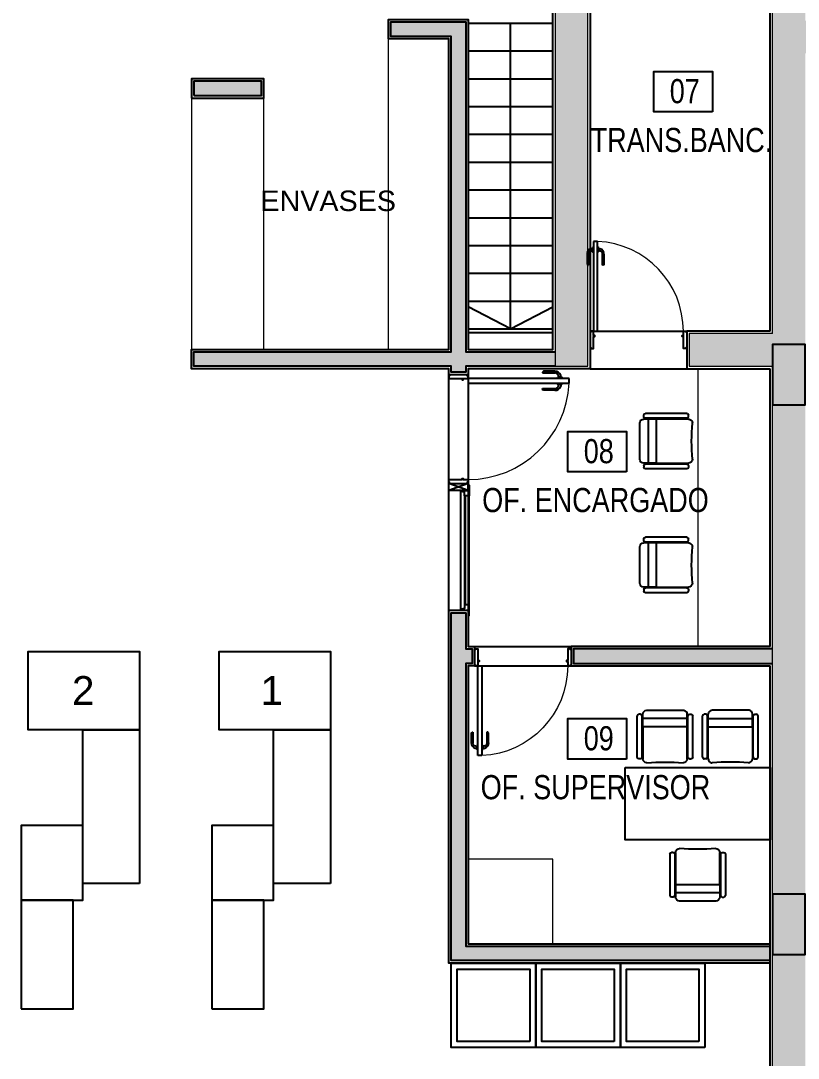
# Model space of a CAD drawing. Header units: inches. Extents: x -309 to 190, y -1585 to -1350.
# Drawn here: x -213.11 to -206.68, y -1384.9 to -1376.31 of the extents above; entities that cross this region are included whole.
import ezdxf
from ezdxf.enums import TextEntityAlignment as Align

# ---------------------------------------------------------------- set-up
doc = ezdxf.new("R2010")
doc.units = ezdxf.units.IN
doc.header["$MEASUREMENT"] = 0
doc.linetypes.add('DASHED2', pattern=[0.375, 0.25, -0.125])
doc.layers.get('0').update_dxf_attribs({"color": 9, "linetype": 'CONTINUOUS'})
for name, color, linetype in [('01', 9, 'CONTINUOUS'), ('10-TEXTO', 9, 'CONTINUOUS'), ('11-LOCALES', 9, 'CONTINUOUS'), ('CARP', 9, 'CONTINUOUS'), ('CO-carpinterias', 9, 'CONTINUOUS'), ('color gris', 9, 'CONTINUOUS'), ('EQUIP', 9, 'CONTINUOUS'), ('estructura', 9, 'CONTINUOUS'), ('gondola hach', 9, 'CONTINUOUS'), ('LADRILLO HUECO 12', 9, 'CONTINUOUS'), ('proyeccion', 9, 'CONTINUOUS'), ('REVOQUE', 9, 'CONTINUOUS')]:
    doc.layers.add(name, color=color, linetype=linetype)
for name, color, linetype, lineweight in [('LOGO SOMBRA', 9, 'CONTINUOUS', 18), ('MURO 27', 9, 'CONTINUOUS', 9), ('None', 9, 'CONTINUOUS', 5)]:
    doc.layers.add(name, color=color, linetype=linetype, lineweight=lineweight)
doc.styles.add('ARIAL', font='arial.ttf', dxfattribs={"height": 0.225})
doc.styles.add('ROMANS', font='arial.ttf')

# ---------------------------------------------------------------- blocks, each defined once
blk = doc.blocks.new('szdf')
at = {"layer": 'CARP', "linetype": 'Continuous'}
for p, q in [((0.836, 0), (0, 0)), ((0, 0), (0, -0.0368)), ((0.6229, 0.0602), (0.616, 0.0544)), ((0.616, 0.0544), (0.616, 0.0464)), ((0.616, 0.0464), (0.7176, 0.0464)), ((0.7176, 0.0602), (0.6229, 0.0602)), ((0.7325, 0), (0.7405, 0.0087)), ((0.7786, 0.0087), (0.7405, 0.0087)), ((0.7425, 0.0103), (0.7425, 0.0087)), ((0.7425, 0.0103), (0.7759, 0.0103)), ((0.7485, 0.0206), (0.7485, 0.0103)), ((0.7485, 0.0103), (0.7681, 0.0103)), ((0.7681, 0.0103), (0.7681, 0.0246)), ((0.7759, 0.0103), (0.7759, 0.0087)), ((0.7866, 0), (0.7786, 0.0087)), ((0.836, -0.0368), (0.836, 0)), ((0, -0.0368), (0.836, -0.0368)), ((0.616, -0.0912), (0.616, -0.0832)), ((0.616, -0.0832), (0.7176, -0.0832)), ((0.7325, -0.0368), (0.7405, -0.0455)), ((0.7786, -0.0455), (0.7405, -0.0455)), ((0.7425, -0.0471), (0.7425, -0.0455)), ((0.7425, -0.0471), (0.7759, -0.0471)), ((0.7485, -0.0574), (0.7485, -0.0471)), ((0.7485, -0.0471), (0.7681, -0.0471)), ((0.7681, -0.0471), (0.7681, -0.0614)), ((0.7759, -0.0471), (0.7759, -0.0455)), ((0.7866, -0.0368), (0.7786, -0.0455)), ((0.6229, -0.097), (0.616, -0.0912)), ((0.7176, -0.097), (0.6229, -0.097))]:
    blk.add_line(p, q, dxfattribs=at)
for points in [[(-0.153, 0.032), (-0.153, 0.022), (-0.16, 0.022), (-0.16, 0), (-0.05, 0), (-0.05, -0.0104), (-0.04, -0.0104), (-0.04, 0), (0, 0), (0, 0.022), (-0.007, 0.022), (-0.007, 0.032)], [(-0.153, -0.868), (-0.153, -0.858), (-0.16, -0.858), (-0.16, -0.836), (-0.05, -0.836), (-0.05, -0.8256), (-0.04, -0.8256), (-0.04, -0.836), (0, -0.836), (0, -0.858), (-0.007, -0.858), (-0.007, -0.868)]]:
    blk.add_lwpolyline(points, dxfattribs=at)
for centre, radius, start, end in [((0.72, 0.0099), 0.0503, 16.97517, 92.70331), ((0.7198, 0.0176), 0.0289, 5.97957, 94.34235), ((0.7198, -0.0544), 0.0289, 265.65765, 354.02043), ((0.72, -0.0467), 0.0503, 267.29669, 343.02483)]:
    blk.add_arc(centre, radius, start, end, dxfattribs=at)
at = {"layer": 'CARP', "linetype": 'Continuous', "lineweight": 5}
blk.add_arc((-0.0005, 0.0013), 0.8373, 270.0313, 357.391, dxfattribs=at)
blk = doc.blocks.new('NLOCAL')
blk.add_lwpolyline([(-0.304, 0), (0.304, 0), (0.304, 0.419), (-0.304, 0.419)], close=True)
at = {"style": 'ROMANS', "width": 0.8, "flags": 1}
blk.add_attdef('SECTOR', text='', height=0.25, dxfattribs=at).set_placement((-0.006, 0.634), align=Align.MIDDLE)
at = {"style": 'ROMANS', "width": 0.8}
for tag, p in [('NUMERO', (0.006, 0.206)), ('DENOMINACION', (0.018, -0.291))]:
    blk.add_attdef(tag, text='', height=0.25, dxfattribs=at).set_placement(p, align=Align.MIDDLE)
blk = doc.blocks.new('SILLA-P8')
for p, q in [((-0.345, 0.55), (-0.345, 0.035)), ((-0.305, 0.57), (-0.325, 0.57)), ((-0.285, 0.55), (-0.285, 0.035)), ((-0.275, 0.17), (-0.275, 0.57)), ((0.275, 0.57), (0.275, 0.17)), ((0.285, 0.55), (0.285, 0.035)), ((0.305, 0.57), (0.325, 0.57)), ((0.345, 0.55), (0.345, 0.035)), ((0.275, 0.17), (-0.275, 0.17)), ((-0.275, 0.17), (-0.275, 0.07)), ((0.275, 0.17), (0.275, 0.07)), ((-0.305, 0.015), (-0.325, 0.015)), ((0.275, 0.07), (-0.275, 0.07)), ((-0.275, 0.07), (-0.275, 0.015)), ((0.275, 0.07), (0.275, 0.015)), ((0.305, 0.015), (0.325, 0.015)), ((-0.225, -0.035), (0.225, -0.035))]:
    blk.add_line(p, q)
for centre, radius, start, end in [((-0.325, 0.55), 0.02, 90, 180), ((-0.305, 0.55), 0.02, 0, 90), ((-0.225, 0.57), 0.05, 90, 180), ((0, 3.504), 2.893, 265.539, 274.461), ((0.225, 0.57), 0.05, 0, 90), ((0.305, 0.55), 0.02, 90, 180), ((0.325, 0.55), 0.02, 0, 90), ((-0.325, 0.035), 0.02, 180, 270), ((-0.305, 0.035), 0.02, 270, 0), ((-0.225, 0.015), 0.05, 180, 270), ((0.225, 0.015), 0.05, 270, 0), ((0.305, 0.035), 0.02, 180, 270), ((0.325, 0.035), 0.02, 270, 0)]:
    blk.add_arc(centre, radius, start, end)

msp = doc.modelspace()

# ---------------------------------------------------------------- hatches: boundary and pattern name
at = {"layer": 'color gris'}
h = msp.add_hatch(color=256, dxfattribs=at)
h.paths.add_polyline_path([(-234.3518, -1419.3882), (-234.6018, -1419.3882), (-234.6018, -1419.1182), (-234.1018, -1419.1182), (-234.1018, -1419.3882)])
h.paths.add_polyline_path([(-234.6018, -1413.2882), (-234.6018, -1413.0382), (-234.3318, -1413.0382), (-234.3318, -1413.5382), (-234.6018, -1413.5382)])
h.paths.add_polyline_path([(-234.6018, -1407.3882), (-234.6018, -1407.1382), (-234.3318, -1407.1382), (-234.3318, -1407.6382), (-234.6018, -1407.6382)])
h.paths.add_polyline_path([(-234.6018, -1401.4882), (-234.6018, -1401.2382), (-234.3318, -1401.2382), (-234.3318, -1401.7382), (-234.6018, -1401.7382)])
h.paths.add_polyline_path([(-234.6018, -1395.5882), (-234.6018, -1395.3382), (-234.3318, -1395.3382), (-234.3318, -1395.8382), (-234.6018, -1395.8382)])
h.paths.add_polyline_path([(-234.6018, -1389.6882), (-234.6018, -1389.4382), (-234.3318, -1389.4382), (-234.3318, -1389.9382), (-234.6018, -1389.9382)])
h.paths.add_polyline_path([(-234.3518, -1379.1082), (-234.6018, -1379.1082), (-234.6018, -1379.3782), (-234.0419, -1379.3782), (-234.0419, -1379.1082)])
h.paths.add_polyline_path([(-234.6018, -1383.7882), (-234.6018, -1383.5382), (-234.3318, -1383.5382), (-234.3318, -1384.0382), (-234.6018, -1384.0382)])
h.paths.add_polyline_path([(-199.2985, -1406.2982), (-199.2985, -1406.0482), (-199.0285, -1406.0482), (-199.0285, -1406.5482), (-199.2985, -1406.5482)])
h.paths.add_polyline_path([(-181.3218, -1419.1182), (-181.0518, -1419.1182), (-181.0518, -1419.3882), (-181.3218, -1419.3882)])
h.paths.add_polyline_path([(-206.6218, -1375.5582), (-206.6218, -1375.3082), (-206.8918, -1375.3082), (-206.8918, -1375.9682), (-206.6218, -1375.9682)])
h.paths.add_polyline_path([(-191.7851, -1379.3584), (-192.2851, -1379.3584), (-192.2851, -1379.1382), (-192.2261, -1378.943), (-191.707, -1379.0999)])
h.paths.add_polyline_path([(-184.2118, -1381.3667), (-184.5775, -1381.2561), (-184.6557, -1381.5145), (-184.4818, -1381.5671), (-184.4818, -1381.8667), (-184.2118, -1381.8667)])
h.paths.add_polyline_path([(-184.7118, -1395.5882), (-184.7118, -1395.4882), (-184.2118, -1395.4882), (-184.2118, -1395.6882), (-184.7118, -1395.6882)])
h.paths.add_polyline_path([(-184.7118, -1389.6882), (-184.7118, -1389.5882), (-184.2118, -1389.5882), (-184.2118, -1389.7882), (-184.7118, -1389.7882)])
h.paths.add_polyline_path([(-184.7118, -1383.7882), (-184.7118, -1383.6882), (-184.2118, -1383.6882), (-184.2118, -1383.8882), (-184.7118, -1383.8882)])
h.paths.add_polyline_path([(-203.9892, -1375.3855), (-204.2285, -1375.3131), (-204.3067, -1375.5715), (-203.8281, -1375.7163), (-203.7499, -1375.4578)])
h.paths.add_polyline_path([(-206.5818, -1395.5882), (-206.5818, -1395.4882), (-206.0818, -1395.4882), (-206.0818, -1395.6882), (-206.5818, -1395.6882)])
h.paths.add_polyline_path([(-184.2118, -1410.4082), (-184.2118, -1410.6582), (-184.4818, -1410.6582), (-184.4818, -1410.1582), (-184.2118, -1410.1582)])
h.paths.add_polyline_path([(-191.7652, -1410.3882), (-192.0152, -1410.3882), (-192.0152, -1410.6582), (-191.5152, -1410.6582), (-191.5152, -1410.3882)])
h.paths.add_polyline_path([(-199.0485, -1410.3882), (-199.2985, -1410.3882), (-199.2985, -1410.6582), (-198.7985, -1410.6582), (-198.7985, -1410.3882)])
h.paths.add_polyline_path([(-184.4818, -1401.4882), (-184.4818, -1401.2382), (-184.2118, -1401.2382), (-184.2118, -1401.7382), (-184.4818, -1401.7382)])
h.paths.add_polyline_path([(-191.7652, -1401.2382), (-192.0152, -1401.2382), (-192.0152, -1401.5082), (-191.5152, -1401.5082), (-191.5152, -1401.2382)])
h.paths.add_polyline_path([(-199.0485, -1401.2382), (-199.2985, -1401.2382), (-199.2985, -1401.5082), (-198.7985, -1401.5082), (-198.7985, -1401.2382)])
h.paths.add_polyline_path([(-191.7652, -1419.1182), (-192.0152, -1419.1182), (-192.0152, -1419.3882), (-191.5152, -1419.3882), (-191.5152, -1419.1182)])
h.paths.add_polyline_path([(-199.0485, -1419.1182), (-199.2985, -1419.1182), (-199.2985, -1419.3882), (-198.7985, -1419.3882), (-198.7985, -1419.1182)])
h.paths.add_polyline_path([(-184.2118, -1419.3882), (-184.2118, -1419.1182), (-184.7118, -1419.1182), (-184.7118, -1419.3882)])
h.paths.add_polyline_path([(-206.3318, -1419.1182), (-206.5818, -1419.1182), (-206.5818, -1419.3882), (-206.0818, -1419.3882), (-206.0818, -1419.1182)])
h.paths.add_polyline_path([(-206.8718, -1419.1182), (-207.1218, -1419.1182), (-207.1218, -1419.3882), (-206.6218, -1419.3882), (-206.6218, -1419.1182)])
h.paths.add_polyline_path([(-206.5818, -1379.2382), (-206.5818, -1379.1382), (-206.0818, -1379.1382), (-206.0818, -1379.3382), (-206.5818, -1379.3382)])
h.paths.add_polyline_path([(-206.5818, -1413.2882), (-206.5818, -1413.0382), (-206.3118, -1413.0382), (-206.3118, -1413.5382), (-206.5818, -1413.5382)])
h.paths.add_polyline_path([(-206.6218, -1413.2882), (-206.6218, -1413.0382), (-206.8918, -1413.0382), (-206.8918, -1413.5382), (-206.6218, -1413.5382)])
h.paths.add_polyline_path([(-206.5818, -1407.3882), (-206.5818, -1407.1382), (-206.3118, -1407.1382), (-206.3118, -1407.6382), (-206.5818, -1407.6382)])
h.paths.add_polyline_path([(-206.6218, -1407.3882), (-206.6218, -1407.1382), (-206.8918, -1407.1382), (-206.8918, -1407.6382), (-206.6218, -1407.6382)])
h.paths.add_polyline_path([(-206.5818, -1401.4882), (-206.5818, -1401.2382), (-206.3118, -1401.2382), (-206.3118, -1401.7382), (-206.5818, -1401.7382)])
h.paths.add_polyline_path([(-206.6218, -1401.4882), (-206.6218, -1401.2382), (-206.8918, -1401.2382), (-206.8918, -1401.7382), (-206.6218, -1401.7382)])
h.paths.add_polyline_path([(-206.6218, -1395.5882), (-206.6218, -1395.3382), (-206.8918, -1395.3382), (-206.8918, -1395.8382), (-206.6218, -1395.8382)])
h.paths.add_polyline_path([(-206.5818, -1389.6882), (-206.5818, -1389.5882), (-206.0818, -1389.5882), (-206.0818, -1389.7882), (-206.5818, -1389.7882)])
h.paths.add_polyline_path([(-206.6218, -1389.6882), (-206.6218, -1389.4382), (-206.8918, -1389.4382), (-206.8918, -1389.9382), (-206.6218, -1389.9382)])
h.paths.add_polyline_path([(-211.4118, -1375.6182), (-211.4118, -1375.3082), (-211.6818, -1375.3082), (-211.6818, -1375.9682), (-211.4118, -1375.9682)])
h.paths.add_polyline_path([(-206.5818, -1383.7882), (-206.5818, -1383.6882), (-206.0818, -1383.6882), (-206.0818, -1383.8882), (-206.5818, -1383.8882)])
h.paths.add_polyline_path([(-206.6218, -1383.7882), (-206.6218, -1383.5382), (-206.8918, -1383.5382), (-206.8918, -1384.0382), (-206.6218, -1384.0382)])
h.paths.add_polyline_path([(-206.6218, -1379.2382), (-206.6218, -1378.9882), (-206.8918, -1378.9882), (-206.8918, -1379.4882), (-206.6218, -1379.4882)])
at = {"layer": 'LADRILLO HUECO 12'}
h = msp.add_hatch(color=256, dxfattribs=at)
h.paths.add_polyline_path([(-209.4318, -1376.3182), (-210.0518, -1376.3182), (-210.0518, -1376.4382), (-209.5518, -1376.4382), (-209.5518, -1379.0482), (-211.6818, -1379.0482), (-211.6818, -1379.1682), (-209.5518, -1379.1682), (-209.5518, -1379.2182), (-209.4318, -1379.2182), (-209.4318, -1379.1682), (-208.6918, -1379.1682), (-208.6918, -1379.0482), (-209.4318, -1379.0482)])
h.paths.add_polyline_path([(-209.4318, -1381.2082), (-209.5518, -1381.2082), (-209.5518, -1383.7882), (-209.4318, -1383.7882), (-209.4318, -1381.6282), (-209.3789, -1381.6282), (-209.3789, -1381.5082), (-209.4318, -1381.5082)])
h.paths.add_polyline_path([(-206.8918, -1381.5082), (-208.5389, -1381.5082), (-208.5389, -1381.6282), (-206.8918, -1381.6282)])
h.paths.add_polyline_path([(-206.9118, -1383.9682), (-209.4318, -1383.9682), (-209.4318, -1383.7882), (-209.5518, -1383.7882), (-209.5518, -1384.0882), (-206.9118, -1384.0882)])
msp.add_hatch(color=256, dxfattribs=at).paths.add_polyline_path([(-211.1218, -1376.8082), (-211.6818, -1376.8082), (-211.6818, -1376.9282), (-211.1218, -1376.9282)])
at = {"layer": 'MURO 27'}
h = msp.add_hatch(color=256, dxfattribs=at)
h.paths.add_polyline_path([(-206.8918, -1375.3082), (-211.4118, -1375.3082), (-211.4118, -1375.5782), (-208.6918, -1375.5782), (-208.6918, -1379.1682), (-208.4218, -1379.1682), (-208.4218, -1375.5782), (-206.8918, -1375.5782)])
h.paths.add_polyline_path([(-204.0482, -1375.6497), (-204.3067, -1375.5715), (-204.5294, -1376.3082), (-206.1218, -1376.3082), (-206.1218, -1375.3082), (-206.6218, -1375.3082), (-206.6218, -1375.5782), (-206.3918, -1375.5782), (-206.3918, -1376.3082), (-206.6218, -1376.3082), (-206.6218, -1375.9682), (-206.8918, -1375.9682), (-206.8918, -1378.8982), (-207.5818, -1378.8982), (-207.5818, -1379.1682), (-206.8918, -1379.1682), (-206.8918, -1378.9882), (-206.6218, -1378.9882), (-206.6218, -1376.5782), (-204.329, -1376.5782)])
h.paths.add_polyline_path([(-203.7499, -1375.4578), (-203.8281, -1375.7163), (-192.2851, -1379.2072), (-192.2851, -1379.1382), (-192.2261, -1378.943)])
h.paths.add_polyline_path([(-191.707, -1379.0999), (-191.7851, -1379.3584), (-184.6557, -1381.5145), (-184.5775, -1381.2561)])
h.paths.add_polyline_path([(-184.2118, -1381.8667), (-184.4818, -1381.8667), (-184.4818, -1383.6882), (-184.2118, -1383.6882)])
h.paths.add_polyline_path([(-184.2118, -1383.8882), (-184.4818, -1383.8882), (-184.4818, -1389.5882), (-184.2118, -1389.5882)])
h.paths.add_polyline_path([(-184.2118, -1389.7882), (-184.4818, -1389.7882), (-184.4818, -1395.4882), (-184.2118, -1395.4882)])
h.paths.add_polyline_path([(-184.2118, -1395.6882), (-184.4818, -1395.6882), (-184.4818, -1398.7382), (-184.2118, -1398.7382)])
h.paths.add_polyline_path([(-184.2118, -1399.9782), (-184.4818, -1399.9782), (-184.4818, -1401.2382), (-184.2118, -1401.2382)])
h.paths.add_polyline_path([(-184.2118, -1413.5382), (-184.4818, -1413.5382), (-184.4818, -1419.1182), (-184.2118, -1419.1182)])
h.paths.add_polyline_path([(-184.2118, -1410.6582), (-184.4818, -1410.6582), (-184.4818, -1410.8982), (-184.2118, -1410.8982)])
h.paths.add_polyline_path([(-199.2985, -1419.1182), (-206.0818, -1419.1182), (-206.0818, -1419.3882), (-199.2985, -1419.3882)])
h.paths.add_polyline_path([(-207.1218, -1419.1182), (-234.1018, -1419.1182), (-234.1018, -1419.3882), (-207.1218, -1419.3882)])
h.paths.add_polyline_path([(-192.0152, -1419.1182), (-198.7985, -1419.1182), (-198.7985, -1419.3882), (-192.0152, -1419.3882)])
h.paths.add_polyline_path([(-184.7118, -1419.1182), (-191.5152, -1419.1182), (-191.5152, -1419.3882), (-184.7118, -1419.3882)])
h.paths.add_polyline_path([(-234.3318, -1413.5382), (-234.6018, -1413.5382), (-234.6018, -1419.1182), (-234.3318, -1419.1182)])
h.paths.add_polyline_path([(-234.3318, -1407.6382), (-234.6018, -1407.6382), (-234.6018, -1413.0382), (-234.3318, -1413.0382)])
h.paths.add_polyline_path([(-234.3318, -1401.7382), (-234.6018, -1401.7382), (-234.6018, -1407.1382), (-234.3318, -1407.1382)])
h.paths.add_polyline_path([(-234.3318, -1398.0282), (-234.6018, -1398.0282), (-234.6018, -1401.2382), (-234.3318, -1401.2382)])
h.paths.add_polyline_path([(-234.3318, -1384.0382), (-234.6018, -1384.0382), (-234.6018, -1389.4382), (-234.3318, -1389.4382)])
h.paths.add_polyline_path([(-234.3318, -1389.9382), (-234.6018, -1389.9382), (-234.6018, -1395.3382), (-234.3318, -1395.3382)])
h.paths.add_polyline_path([(-234.3318, -1379.3782), (-234.6018, -1379.3782), (-234.6018, -1382.0482), (-234.3318, -1382.0482)])
h.paths.add_polyline_path([(-234.3318, -1382.5882), (-234.6018, -1382.5882), (-234.6018, -1383.5382), (-234.3318, -1383.5382)])
h.paths.add_polyline_path([(-206.6218, -1389.9382), (-206.8918, -1389.9382), (-206.8918, -1395.3382), (-206.6218, -1395.3382)])
h.paths.add_polyline_path([(-206.6218, -1384.0382), (-206.8918, -1384.0382), (-206.8918, -1389.4382), (-206.6218, -1389.4382)])
h.paths.add_polyline_path([(-206.6218, -1379.4882), (-206.8918, -1379.4882), (-206.8918, -1383.5382), (-206.6218, -1383.5382)])
h.paths.add_polyline_path([(-206.6218, -1398.0282), (-206.8918, -1398.0282), (-206.8918, -1401.2382), (-206.6218, -1401.2382)])
h.paths.add_polyline_path([(-206.6218, -1401.7382), (-206.8918, -1401.7382), (-206.8918, -1407.1382), (-206.6218, -1407.1382)])
h.paths.add_polyline_path([(-206.6218, -1407.6382), (-206.8918, -1407.6382), (-206.8918, -1407.7482), (-206.6218, -1407.7482)])

# ---------------------------------------------------------------- linework, layer by layer
for points in [[(-208.4018, -1378.8782), (-207.6018, -1378.8782)], [(-208.4018, -1379.1882), (-207.6018, -1379.1882)], [(-209.3589, -1381.4882), (-208.5589, -1381.4882)], [(-209.3589, -1381.6482), (-208.5589, -1381.6482)]]:
    msp.add_lwpolyline(points)
at = {"layer": '01', "ltscale": 0.5}
for p, q in [((-209.4118, -1376.3282), (-208.7118, -1376.3282)), ((-209.4118, -1376.5582), (-208.7118, -1376.5582)), ((-209.4118, -1376.7882), (-208.7118, -1376.7882)), ((-209.4118, -1377.0182), (-208.7118, -1377.0182)), ((-209.4118, -1377.2482), (-208.7118, -1377.2482)), ((-209.4118, -1377.4782), (-208.7118, -1377.4782)), ((-209.4118, -1377.7082), (-208.7118, -1377.7082)), ((-209.4118, -1377.9382), (-208.7118, -1377.9382)), ((-209.4118, -1378.1682), (-208.7118, -1378.1682)), ((-209.4118, -1378.3982), (-208.7118, -1378.3982)), ((-209.4118, -1378.6282), (-208.7118, -1378.6282)), ((-209.4118, -1378.8582), (-208.7118, -1378.8582))]:
    msp.add_line(p, q, dxfattribs=at)
at = {"layer": 'CARP'}
for p, q in [((-209.5718, -1381.1882), (-209.5718, -1379.2382)), ((-209.4118, -1379.2382), (-209.4118, -1381.1882)), ((-209.4118, -1380.1382), (-209.5718, -1380.1951)), ((-209.4118, -1380.1951), (-209.5718, -1380.1382)), ((-209.4718, -1381.1782, 0), (-209.4718, -1380.2051)), ((-209.4418, -1380.2401), (-209.4418, -1381.1432, 0)), ((-209.4357, -1381.1432), (-209.4357, -1380.2401, 0)), ((-209.408, -1381.1432), (-209.408, -1380.2401, 0)), ((-209.4018, -1381.1432, 0), (-209.4018, -1380.2401, 0))]:
    msp.add_line(p, q, dxfattribs=at)
msp.add_lwpolyline([(-209.4118, -1380.1951), (-209.5718, -1380.1951), (-209.5718, -1380.1382), (-209.4118, -1380.1382)], close=True, dxfattribs=at)
for points in [[(-209.4068, -1380.1501, -0.414214), (-209.4018, -1380.1551), (-209.4018, -1380.2401), (-209.4418, -1380.2401), (-209.4418, -1380.2101), (-209.4718, -1380.2051), (-209.4718, -1380.1951), (-209.4626, -1380.1951), (-209.4118, -1380.1951), (-209.4118, -1380.1501), (-209.4068, -1380.1501)], [(-209.4068, -1381.2332, 0.414214), (-209.4018, -1381.2282), (-209.4018, -1381.1432), (-209.4418, -1381.1432), (-209.4418, -1381.1732), (-209.4718, -1381.1782), (-209.4718, -1381.1882), (-209.4626, -1381.1882), (-209.4118, -1381.1882), (-209.4118, -1381.2332), (-209.4068, -1381.2332)]]:
    msp.add_lwpolyline(points, format="xyb", dxfattribs=at)
at = {"layer": 'CARP', "const_width": 0.004}
msp.add_lwpolyline([(-209.4219, -1381.1432), (-209.4219, -1380.2401)], dxfattribs=at)
at = {"layer": 'CO-carpinterias'}
msp.add_line((-209.4018, -1381.1882), (-209.4018, -1380.1951), dxfattribs=at)
at = {"layer": 'EQUIP'}
for points in [[(-212.1318, -1382.1782), (-213.0518, -1382.1782), (-213.0518, -1381.5282), (-212.1318, -1381.5282)], [(-210.5518, -1382.1782), (-211.4718, -1382.1782), (-211.4718, -1381.5282), (-210.5518, -1381.5282)], [(-212.1318, -1383.4482), (-212.6018, -1383.4482), (-212.6018, -1382.1782), (-212.1318, -1382.1782)], [(-210.5518, -1383.4482), (-211.0218, -1383.4482), (-211.0218, -1382.1782), (-210.5518, -1382.1782)], [(-208.1118, -1382.4882), (-206.9118, -1382.4882), (-206.9118, -1383.0882), (-208.1118, -1383.0882)], [(-212.6018, -1382.9682), (-213.1118, -1382.9682), (-213.1118, -1383.5882), (-212.6018, -1383.5882)], [(-211.0218, -1382.9682), (-211.5318, -1382.9682), (-211.5318, -1383.5882), (-211.0218, -1383.5882)], [(-213.1118, -1384.4882), (-212.6811, -1384.4882), (-212.6811, -1383.5882), (-213.1118, -1383.5882)], [(-211.5318, -1384.4882), (-211.1011, -1384.4882), (-211.1011, -1383.5882), (-211.5318, -1383.5882)], [(-208.8518, -1384.8082), (-209.5518, -1384.8082), (-209.5518, -1384.1082), (-208.8518, -1384.1082)], [(-208.9018, -1384.7582), (-209.5018, -1384.7582), (-209.5018, -1384.1582), (-208.9018, -1384.1582)], [(-208.1518, -1384.8082), (-208.8518, -1384.8082), (-208.8518, -1384.1082), (-208.1518, -1384.1082)], [(-208.2018, -1384.7582), (-208.8018, -1384.7582), (-208.8018, -1384.1582), (-208.2018, -1384.1582)], [(-207.4518, -1384.8082), (-208.1518, -1384.8082), (-208.1518, -1384.1082), (-207.4518, -1384.1082)], [(-207.5018, -1384.7582), (-208.1018, -1384.7582), (-208.1018, -1384.1582), (-207.5018, -1384.1582)]]:
    msp.add_lwpolyline(points, close=True, dxfattribs=at)
at = {"layer": 'estructura'}
for points in [[(-206.6218, -1379.2382), (-206.6218, -1378.9882), (-206.8918, -1378.9882), (-206.8918, -1379.4882), (-206.6218, -1379.4882)], [(-206.6218, -1383.7882), (-206.6218, -1383.5382), (-206.8918, -1383.5382), (-206.8918, -1384.0382), (-206.6218, -1384.0382)]]:
    msp.add_lwpolyline(points, close=True, dxfattribs=at)
at = {"layer": 'gondola hach', "ltscale": 0.5}
for q in [(-209.0618, -1376.3282), (-209.4118, -1378.6775), (-208.7118, -1378.6775)]:
    msp.add_line((-209.0618, -1378.8582), q, dxfattribs=at)
at = {"layer": 'LADRILLO HUECO 12'}
for points in [[(-208.6918, -1379.1682), (-209.4318, -1379.1682), (-209.4318, -1379.2182), (-209.5518, -1379.2182), (-209.5518, -1379.1682), (-211.6818, -1379.1682), (-211.6818, -1379.0482), (-209.5518, -1379.0482), (-209.5518, -1376.4382), (-210.0518, -1376.4382), (-210.0518, -1376.3182), (-209.4318, -1376.3182), (-209.4318, -1379.0482), (-208.6918, -1379.0482)], [(-206.9118, -1384.0882), (-209.5518, -1384.0882), (-209.5518, -1381.2082), (-209.4318, -1381.2082), (-209.4318, -1381.5082), (-209.3789, -1381.5082), (-209.3789, -1381.6282), (-209.4318, -1381.6282), (-209.4318, -1383.9682), (-206.9118, -1383.9682)], [(-206.8918, -1381.5082), (-208.5389, -1381.5082), (-208.5389, -1381.6282), (-206.8918, -1381.6282)]]:
    msp.add_lwpolyline(points, dxfattribs=at)
msp.add_lwpolyline([(-211.6818, -1376.9282), (-211.1218, -1376.9282), (-211.1218, -1376.8082), (-211.6818, -1376.8082)], close=True, dxfattribs=at)
at = {"layer": 'LOGO SOMBRA', "linetype": 'Continuous', "lineweight": 5}
msp.add_line((-210.0718, -1379.0282), (-210.0718, -1376.4582), dxfattribs=at)
at = {"layer": 'LOGO SOMBRA', "linetype": 'Continuous', "lineweight": 5, "flags": 128}
for points in [[(-211.7018, -1379.0282), (-211.1018, -1379.0282), (-211.1018, -1376.9482), (-211.7018, -1376.9482)], [(-207.5118, -1379.1882), (-207.5118, -1381.4882), (-206.9118, -1381.4882), (-206.9118, -1379.1882)], [(-208.7118, -1383.9482), (-208.7118, -1383.2482), (-209.4118, -1383.2482), (-209.4118, -1383.9482)]]:
    msp.add_lwpolyline(points, close=True, dxfattribs=at)
at = {"layer": 'MURO 27'}
for points in [[(-208.6918, -1375.5782), (-208.6918, -1379.1682), (-208.4218, -1379.1682), (-208.4218, -1375.5782)], [(-206.8918, -1378.8982), (-206.8918, -1375.5782), (-208.4218, -1375.5782)], [(-206.8918, -1378.8982), (-207.5818, -1378.8982), (-207.5818, -1379.1682), (-206.8918, -1379.1682)], [(-206.8918, -1395.3382), (-206.8918, -1379.4882)]]:
    msp.add_lwpolyline(points, dxfattribs=at)
at = {"layer": 'proyeccion', "linetype": 'DASHED2', "ltscale": 10}
msp.add_line((-209.4118, -1378.8882), (-208.7118, -1378.8882), dxfattribs=at)
at = {"layer": 'REVOQUE'}
for points in [[(-208.4018, -1375.5982), (-208.4018, -1379.1882), (-209.4118, -1379.1882), (-209.4118, -1379.2382), (-209.5718, -1379.2382), (-209.5718, -1379.1882), (-211.7018, -1379.1882), (-211.7018, -1379.0282), (-209.5718, -1379.0282), (-209.5718, -1376.4582), (-210.0718, -1376.4582), (-210.0718, -1376.2982), (-209.4118, -1376.2982), (-209.4118, -1379.0282), (-208.7118, -1379.0282), (-208.7118, -1375.5982)], [(-206.9118, -1378.8782), (-206.9118, -1375.5982), (-208.4018, -1375.5982)], [(-206.9118, -1378.8782), (-207.6018, -1378.8782), (-207.6018, -1379.1882), (-206.9118, -1379.1882)], [(-206.9118, -1381.4882), (-206.9118, -1379.1882)], [(-206.9118, -1384.1082), (-209.5718, -1384.1082), (-209.5718, -1381.1882), (-209.4118, -1381.1882), (-209.4118, -1381.4882), (-209.3589, -1381.4882), (-209.3589, -1381.6482), (-209.4118, -1381.6482), (-209.4118, -1383.9482), (-206.9118, -1383.9482)], [(-206.9118, -1381.4882), (-208.5589, -1381.4882), (-208.5589, -1381.6482), (-206.9118, -1381.6482)], [(-206.9118, -1395.8582), (-206.9118, -1381.6482)]]:
    msp.add_lwpolyline(points, dxfattribs=at)
msp.add_lwpolyline([(-211.7018, -1376.9482), (-211.1018, -1376.9482), (-211.1018, -1376.7882), (-211.7018, -1376.7882)], close=True, dxfattribs=at)

# ---------------------------------------------------------------- block references
at = {"layer": '11-LOCALES'}
ref = msp.add_blockref('NLOCAL', (-207.6314, -1377.0627), dxfattribs=dict(at, xscale=-0.7999999999999546, yscale=0.7999999999999546, zscale=0.8000000000000003))
ref.add_attrib('DENOMINACION', 'TRANS.BANC.', dxfattribs={"layer": '0', "height": 0.2, "style": 'ROMANS', "width": 0.8}).set_placement((-207.646, -1377.2954), align=Align.MIDDLE)
ref.add_attrib('NUMERO', '07', dxfattribs={"layer": '0', "height": 0.2, "style": 'ROMANS', "width": 0.8}).set_placement((-207.6187, -1376.8907), align=Align.MIDDLE)
ref = msp.add_blockref('NLOCAL', (-208.3431, -1380.0426), dxfattribs=dict(at, xscale=-0.7999999999999546, yscale=0.7999999999999546, zscale=0.8000000000000003))
ref.add_attrib('DENOMINACION', 'OF. ENCARGADO', dxfattribs={"layer": '0', "height": 0.2, "style": 'ROMANS', "width": 0.8}).set_placement((-208.3577, -1380.2753), align=Align.MIDDLE)
ref.add_attrib('NUMERO', '08', dxfattribs={"layer": '0', "height": 0.2, "style": 'ROMANS', "width": 0.8}).set_placement((-208.3303, -1379.8706), align=Align.MIDDLE)
ref = msp.add_blockref('NLOCAL', (-208.3431, -1382.4193), dxfattribs=dict(at, xscale=-0.7999999999999546, yscale=0.7999999999999546, zscale=0.8000000000000003))
ref.add_attrib('DENOMINACION', 'OF. SUPERVISOR', dxfattribs={"layer": '0', "height": 0.2, "style": 'ROMANS', "width": 0.8}).set_placement((-208.3577, -1382.652), align=Align.MIDDLE)
ref.add_attrib('NUMERO', '09', dxfattribs={"layer": '0', "height": 0.2, "style": 'ROMANS', "width": 0.8}).set_placement((-208.3303, -1382.2473), align=Align.MIDDLE)
at = {"layer": 'CARP', "yscale": 0.8888888888887326, "zscale": 0.8888888888887326, "rotation": 90}
for p, xscale in [((-208.3734, -1378.8782), 0.8888888888887326), ((-209.3304, -1381.6482), -0.8888888888887326)]:
    msp.add_blockref('szdf', p, dxfattribs=dict(at, xscale=xscale))
at = {"layer": 'CARP'}
msp.add_blockref('szdf', (-209.4118, -1379.2702), dxfattribs=at)
at = {"layer": 'EQUIP', "yscale": 0.6649999999999637, "zscale": 0.6649999999999637}
for p, xscale, rotation in [((-207.9681, -1379.7882), -0.6649999999999637, 270.000000049373), ((-207.9681, -1380.8132), -0.6649999999999637, 270.000000049373), ((-207.7824, -1382.0383, 0), -0.6649999999999637, 180.000000049373), ((-207.2413, -1382.0383, 0), 0.6649999999999637, 180.0000000000053)]:
    msp.add_blockref('SILLA-P8', p, dxfattribs=dict(at, xscale=xscale, rotation=rotation))
at = {"layer": 'EQUIP', "xscale": -0.6649999999999637, "yscale": 0.6649999999999637, "zscale": 0.6649999999999637}
msp.add_blockref('SILLA-P8', (-207.5118, -1383.5718), dxfattribs=at)

# ---------------------------------------------------------------- texts
at = {"layer": '10-TEXTO', "insert": (-211.2413, -1377.7136), "char_height": 0.17, "width": 1.311748, "attachment_point": 1, "style": 'ROMANS'}
msp.add_mtext('\\pi0.11051;ENVASES', dxfattribs=at)
at = {"layer": 'None', "linetype": 'Continuous', "lineweight": 5, "char_height": 0.2387, "attachment_point": 1, "line_spacing_factor": 0.843168, "style": 'ARIAL'}
for s, insert in [('2', (-212.6901, -1381.7329)), ('1', (-211.1301, -1381.7329))]:
    msp.add_mtext(s, dxfattribs=dict(at, insert=insert))

doc.saveas('drawing.dxf')
